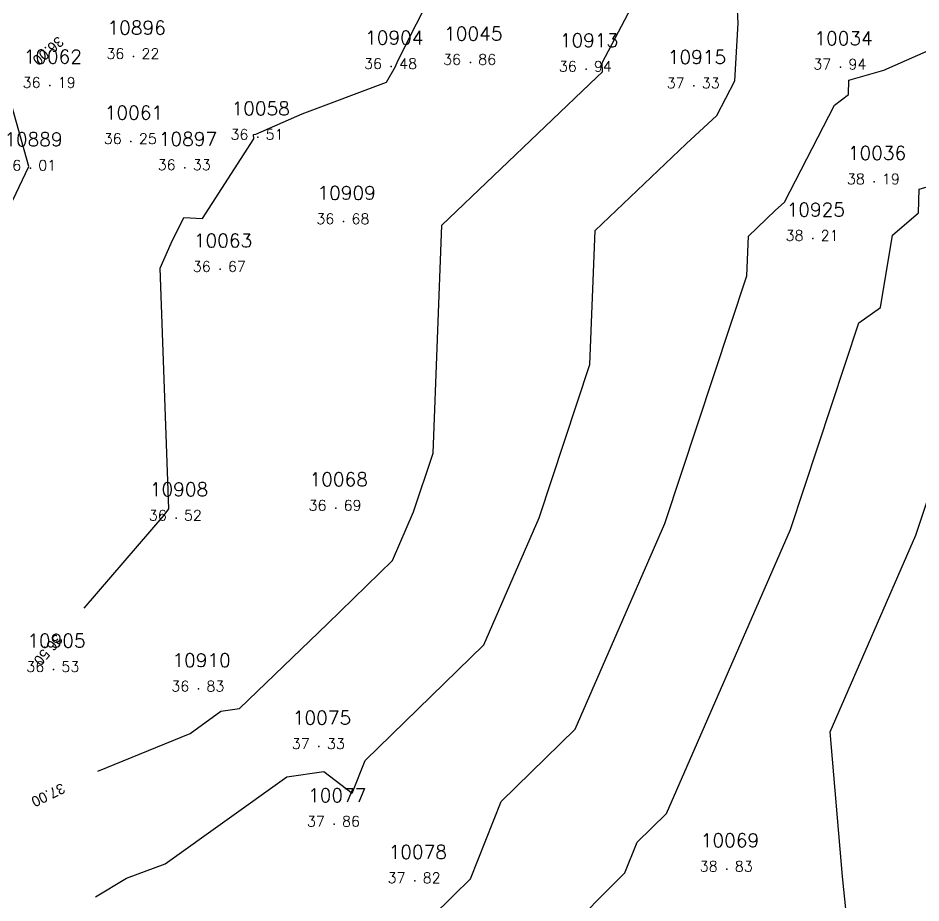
# Model space of a CAD drawing. Header units: millimetres. Extents: x 1412565 to 1412813, y 4931476 to 4931699.
# Drawn here: x 1412707.42 to 1412724.66, y 4931657.83 to 4931674.72 of the extents above; entities that cross this region are included whole.
import ezdxf
from ezdxf.enums import TextEntityAlignment as Align

# ---------------------------------------------------------------- set-up
doc = ezdxf.new("R2010")
doc.units = ezdxf.units.MM
for name, color, linetype in [('CIVIL', 50, 'Continuous'), ('CIVIL-DRAW', 80, 'Continuous'), ('CIVIL-NONAME', 130, 'Continuous'), ('CIVIL-TEXT', 240, 'Continuous'), ('CIVIL-Z', 50, 'Continuous'), ('Tcontours1', 7, 'Continuous'), ('Tcontours2', 7, 'Continuous')]:
    doc.layers.add(name, color=color, linetype=linetype)
doc.styles.add('CIVILCADMAIN', font='TXT.SHX')
doc.styles.add('MAVAT_HebTXT', font='hebtxt.shx')
doc.styles.get("Standard").update_dxf_attribs({"font": 'arial.ttf'})

# ---------------------------------------------------------------- blocks, each defined once
blk = doc.blocks.new('CIVIL-ZZ')
at = {"layer": 'CIVIL-DRAW'}
blk.add_point((0, 0), dxfattribs=at)
at = {"layer": 'CIVIL-NONAME'}
blk.add_attdef('NAME', text='', height=1.8, dxfattribs=at).set_placement((0, 2.1), align=Align.CENTER)
at = {"layer": 'CIVIL-TEXT', "flags": 8}
blk.add_attdef('TEXT', text='', height=2, dxfattribs=at).set_placement((0.2, -3.3), align=Align.CENTER)
at = {"layer": 'CIVIL-Z'}
blk.add_attdef('Z1', text='', height=1.6, dxfattribs=at).set_placement((-0.75, -0.225), align=Align.RIGHT)
blk.add_attdef('Z2', (0.75, -0.225), '', height=1.6, dxfattribs=at)

msp = doc.modelspace()

# ---------------------------------------------------------------- linework, layer by layer
at = {"layer": 'Tcontours1'}
for points, elevation in [([(1412709.036, 4931654.921), (1412710.288, 4931655.129), (1412710.938, 4931654.986), (1412712.578, 4931655.56), (1412713.703, 4931657.384), (1412714.46, 4931656.614), (1412715.308, 4931657.542), (1412715.739, 4931657.966), (1412716.062, 4931658.289), (1412716.65, 4931659.765), (1412718.063, 4931661.142), (1412719.773, 4931665.067), (1412721.341, 4931669.798), (1412721.37, 4931670.554), (1412721.884, 4931671.044), (1412722.058, 4931671.204), (1412723.012, 4931673.053), (1412723.284, 4931673.254), (1412723.291, 4931673.531), (1412723.954, 4931673.722), (1412731.735, 4931677.159)], 38), ([(1412708.944, 4931660.344), (1412710.709, 4931661.063), (1412711.297, 4931661.484), (1412711.652, 4931661.536), (1412713.335, 4931663.156), (1412714.572, 4931664.362), (1412714.977, 4931665.291), (1412715.348, 4931666.41), (1412715.514, 4931670.763), (1412718.475, 4931673.587), (1412718.587, 4931673.691), (1412718.58, 4931673.861), (1412720.06, 4931676.682)], 37), ([(1412707.323, 4931671.24), (1412707.632, 4931671.885), (1412707.203, 4931673.404)], 36), ([(1412709.042, 4931650.025), (1412709.889, 4931649.921), (1412710.668, 4931649.95), (1412710.932, 4931649.885), (1412712.571, 4931650.772), (1412713.323, 4931651.323), (1412714.372, 4931651.921), (1412715.366, 4931652.09), (1412717.272, 4931651.885), (1412717.796, 4931652.117), (1412718.245, 4931651.514), (1412718.497, 4931651.685), (1412720.87, 4931653.851), (1412721.376, 4931654.162), (1412721.608, 4931654.453), (1412721.344, 4931655.684), (1412720.929, 4931656.673), (1412721.463, 4931657.162), (1412723.283, 4931657.215), (1412723.165, 4931658.33), (1412722.934, 4931661.09), (1412724.569, 4931664.844), (1412724.993, 4931666.123)], 39)]:
    msp.add_lwpolyline(points, dxfattribs=dict(at, elevation=elevation))
at = {"layer": 'Tcontours2'}
for points, elevation in [([(1412708.684, 4931663.451), (1412710.211, 4931665.23), (1412710.3, 4931665.35), (1412710.139, 4931669.945), (1412710.348, 4931670.417), (1412710.592, 4931670.908), (1412710.945, 4931670.89), (1412711.923, 4931672.408), (1412711.918, 4931672.493), (1412711.962, 4931672.503), (1412712.85, 4931672.89), (1412714.459, 4931673.494), (1412714.629, 4931673.794), (1412714.676, 4931673.898), (1412715.738, 4931676.01)], 36.5), ([(1412708.899, 4931657.943), (1412709.494, 4931658.301), (1412710.234, 4931658.574), (1412712.555, 4931660.232), (1412713.263, 4931660.335), (1412713.805, 4931659.922), (1412714.053, 4931660.545), (1412716.317, 4931662.752), (1412717.375, 4931665.179), (1412718.345, 4931668.104), (1412718.442, 4931670.658), (1412720.179, 4931672.316), (1412720.769, 4931672.858), (1412721.11, 4931673.52), (1412721.172, 4931674.618), (1412721.162, 4931674.869)], 37.5), ([(1412709.009, 4931652.8), (1412709.464, 4931652.9), (1412711.594, 4931652.432), (1412711.751, 4931652.487), (1412714.138, 4931653.849), (1412716.595, 4931654.266), (1412716.633, 4931654.262), (1412716.677, 4931654.282), (1412716.692, 4931654.372), (1412716.519, 4931655.924), (1412717.792, 4931657.178), (1412719.013, 4931658.398), (1412719.246, 4931658.985), (1412719.808, 4931659.532), (1412722.171, 4931664.955), (1412723.478, 4931668.9), (1412723.89, 4931669.19), (1412724.121, 4931670.575), (1412724.621, 4931671), (1412724.633, 4931671.452), (1412730.817, 4931673.242)], 38.5)]:
    msp.add_lwpolyline(points, dxfattribs=dict(at, elevation=elevation))

# ---------------------------------------------------------------- block references
at = {"layer": 'CIVIL'}
ref = msp.add_blockref('CIVIL-ZZ', (1412709.63, 4931673.98, 36.22), dxfattribs=dict(at, xscale=0.2, yscale=0.2))
ref.add_attrib('Z2', '22', (1412709.78, 4931673.935), dxfattribs={"layer": 'CIVIL-Z', "height": 0.2, "style": 'CIVILCADMAIN'})
ref.add_attrib('Z1', '36', (1412709.11, 4931673.935), dxfattribs={"layer": 'CIVIL-Z', "height": 0.2, "style": 'CIVILCADMAIN'})
ref.add_attrib('NAME', '10896', (1412709.13, 4931674.4), dxfattribs={"layer": 'CIVIL-NONAME', "height": 0.26, "style": 'CIVILCADMAIN'})
ref = msp.add_blockref('CIVIL-ZZ', (1412714.55, 4931673.79, 36.48), dxfattribs=dict(at, xscale=0.2, yscale=0.2))
ref.add_attrib('Z2', '48', (1412714.7, 4931673.745), dxfattribs={"layer": 'CIVIL-Z', "height": 0.2, "style": 'CIVILCADMAIN'})
ref.add_attrib('Z1', '36', (1412714.03, 4931673.745), dxfattribs={"layer": 'CIVIL-Z', "height": 0.2, "style": 'CIVILCADMAIN'})
ref.add_attrib('NAME', '10904', (1412714.05, 4931674.21), dxfattribs={"layer": 'CIVIL-NONAME', "height": 0.26, "style": 'CIVILCADMAIN'})
ref = msp.add_blockref('CIVIL-ZZ', (1412716.06, 4931673.87, 36.86), dxfattribs=dict(at, xscale=0.2, yscale=0.2))
ref.add_attrib('Z2', '86', (1412716.21, 4931673.825), dxfattribs={"layer": 'CIVIL-Z', "height": 0.2, "style": 'CIVILCADMAIN'})
ref.add_attrib('Z1', '36', (1412715.54, 4931673.825), dxfattribs={"layer": 'CIVIL-Z', "height": 0.2, "style": 'CIVILCADMAIN'})
ref.add_attrib('NAME', '10045', (1412715.56, 4931674.29), dxfattribs={"layer": 'CIVIL-NONAME', "height": 0.26, "style": 'CIVILCADMAIN'})
ref = msp.add_blockref('CIVIL-ZZ', (1412723.13, 4931673.78, 37.94), dxfattribs=dict(at, xscale=0.2, yscale=0.2))
ref.add_attrib('Z2', '94', (1412723.28, 4931673.735), dxfattribs={"layer": 'CIVIL-Z', "height": 0.2, "style": 'CIVILCADMAIN'})
ref.add_attrib('Z1', '37', (1412722.61, 4931673.735), dxfattribs={"layer": 'CIVIL-Z', "height": 0.2, "style": 'CIVILCADMAIN'})
ref.add_attrib('NAME', '10034', (1412722.63, 4931674.2), dxfattribs={"layer": 'CIVIL-NONAME', "height": 0.26, "style": 'CIVILCADMAIN'})
ref = msp.add_blockref('CIVIL-ZZ', (1412718.27, 4931673.74, 36.94), dxfattribs=dict(at, xscale=0.2, yscale=0.2))
ref.add_attrib('Z2', '94', (1412718.42, 4931673.695), dxfattribs={"layer": 'CIVIL-Z', "height": 0.2, "style": 'CIVILCADMAIN'})
ref.add_attrib('Z1', '36', (1412717.75, 4931673.695), dxfattribs={"layer": 'CIVIL-Z', "height": 0.2, "style": 'CIVILCADMAIN'})
ref.add_attrib('NAME', '10913', (1412717.77, 4931674.16), dxfattribs={"layer": 'CIVIL-NONAME', "height": 0.26, "style": 'CIVILCADMAIN'})
ref = msp.add_blockref('CIVIL-ZZ', (1412708.03, 4931673.43, 36.19), dxfattribs=dict(at, xscale=0.2, yscale=0.2))
ref.add_attrib('Z2', '19', (1412708.18, 4931673.385), dxfattribs={"layer": 'CIVIL-Z', "height": 0.2, "style": 'CIVILCADMAIN'})
ref.add_attrib('Z1', '36', (1412707.51, 4931673.385), dxfattribs={"layer": 'CIVIL-Z', "height": 0.2, "style": 'CIVILCADMAIN'})
ref.add_attrib('NAME', '10062', (1412707.53, 4931673.85), dxfattribs={"layer": 'CIVIL-NONAME', "height": 0.26, "style": 'CIVILCADMAIN'})
ref = msp.add_blockref('CIVIL-ZZ', (1412720.33, 4931673.42, 37.33), dxfattribs=dict(at, xscale=0.2, yscale=0.2))
ref.add_attrib('Z2', '33', (1412720.48, 4931673.375), dxfattribs={"layer": 'CIVIL-Z', "height": 0.2, "style": 'CIVILCADMAIN'})
ref.add_attrib('Z1', '37', (1412719.81, 4931673.375), dxfattribs={"layer": 'CIVIL-Z', "height": 0.2, "style": 'CIVILCADMAIN'})
ref.add_attrib('NAME', '10915', (1412719.83, 4931673.84), dxfattribs={"layer": 'CIVIL-NONAME', "height": 0.26, "style": 'CIVILCADMAIN'})
ref = msp.add_blockref('CIVIL-ZZ', (1412712, 4931672.44, 36.51), dxfattribs=dict(at, xscale=0.2, yscale=0.2))
ref.add_attrib('Z2', '51', (1412712.15, 4931672.395), dxfattribs={"layer": 'CIVIL-Z', "height": 0.2, "style": 'CIVILCADMAIN'})
ref.add_attrib('Z1', '36', (1412711.48, 4931672.395), dxfattribs={"layer": 'CIVIL-Z', "height": 0.2, "style": 'CIVILCADMAIN'})
ref.add_attrib('NAME', '10058', (1412711.5, 4931672.86), dxfattribs={"layer": 'CIVIL-NONAME', "height": 0.26, "style": 'CIVILCADMAIN'})
ref = msp.add_blockref('CIVIL-ZZ', (1412709.58, 4931672.36, 36.25), dxfattribs=dict(at, xscale=0.2, yscale=0.2))
ref.add_attrib('Z2', '25', (1412709.73, 4931672.315), dxfattribs={"layer": 'CIVIL-Z', "height": 0.2, "style": 'CIVILCADMAIN'})
ref.add_attrib('Z1', '36', (1412709.06, 4931672.315), dxfattribs={"layer": 'CIVIL-Z', "height": 0.2, "style": 'CIVILCADMAIN'})
ref.add_attrib('NAME', '10061', (1412709.08, 4931672.78), dxfattribs={"layer": 'CIVIL-NONAME', "height": 0.26, "style": 'CIVILCADMAIN'})
ref = msp.add_blockref('CIVIL-ZZ', (1412710.61, 4931671.86, 36.33), dxfattribs=dict(at, xscale=0.2, yscale=0.2))
ref.add_attrib('Z2', '33', (1412710.76, 4931671.815), dxfattribs={"layer": 'CIVIL-Z', "height": 0.2, "style": 'CIVILCADMAIN'})
ref.add_attrib('Z1', '36', (1412710.09, 4931671.815), dxfattribs={"layer": 'CIVIL-Z', "height": 0.2, "style": 'CIVILCADMAIN'})
ref.add_attrib('NAME', '10897', (1412710.11, 4931672.28), dxfattribs={"layer": 'CIVIL-NONAME', "height": 0.26, "style": 'CIVILCADMAIN'})
ref = msp.add_blockref('CIVIL-ZZ', (1412707.66, 4931671.85, 36.01), dxfattribs=dict(at, xscale=0.2, yscale=0.2))
ref.add_attrib('Z2', '01', (1412707.81, 4931671.805), dxfattribs={"layer": 'CIVIL-Z', "height": 0.2, "style": 'CIVILCADMAIN'})
ref.add_attrib('Z1', '36', (1412707.14, 4931671.805), dxfattribs={"layer": 'CIVIL-Z', "height": 0.2, "style": 'CIVILCADMAIN'})
ref.add_attrib('NAME', '10889', (1412707.16, 4931672.27), dxfattribs={"layer": 'CIVIL-NONAME', "height": 0.26, "style": 'CIVILCADMAIN'})
ref = msp.add_blockref('CIVIL-ZZ', (1412723.77, 4931671.59, 38.19), dxfattribs=dict(at, xscale=0.2, yscale=0.2))
ref.add_attrib('Z2', '19', (1412723.92, 4931671.545), dxfattribs={"layer": 'CIVIL-Z', "height": 0.2, "style": 'CIVILCADMAIN'})
ref.add_attrib('Z1', '38', (1412723.25, 4931671.545), dxfattribs={"layer": 'CIVIL-Z', "height": 0.2, "style": 'CIVILCADMAIN'})
ref.add_attrib('NAME', '10036', (1412723.27, 4931672.01), dxfattribs={"layer": 'CIVIL-NONAME', "height": 0.26, "style": 'CIVILCADMAIN'})
ref = msp.add_blockref('CIVIL-ZZ', (1412713.64, 4931670.83, 36.68), dxfattribs=dict(at, xscale=0.2, yscale=0.2))
ref.add_attrib('Z2', '68', (1412713.79, 4931670.785), dxfattribs={"layer": 'CIVIL-Z', "height": 0.2, "style": 'CIVILCADMAIN'})
ref.add_attrib('Z1', '36', (1412713.12, 4931670.785), dxfattribs={"layer": 'CIVIL-Z', "height": 0.2, "style": 'CIVILCADMAIN'})
ref.add_attrib('NAME', '10909', (1412713.14, 4931671.25), dxfattribs={"layer": 'CIVIL-NONAME', "height": 0.26, "style": 'CIVILCADMAIN'})
ref = msp.add_blockref('CIVIL-ZZ', (1412722.6, 4931670.51, 38.21), dxfattribs=dict(at, xscale=0.2, yscale=0.2))
ref.add_attrib('Z2', '21', (1412722.75, 4931670.465), dxfattribs={"layer": 'CIVIL-Z', "height": 0.2, "style": 'CIVILCADMAIN'})
ref.add_attrib('Z1', '38', (1412722.08, 4931670.465), dxfattribs={"layer": 'CIVIL-Z', "height": 0.2, "style": 'CIVILCADMAIN'})
ref.add_attrib('NAME', '10925', (1412722.1, 4931670.93), dxfattribs={"layer": 'CIVIL-NONAME', "height": 0.26, "style": 'CIVILCADMAIN'})
ref = msp.add_blockref('CIVIL-ZZ', (1412711.28, 4931669.92, 36.67), dxfattribs=dict(at, xscale=0.2, yscale=0.2))
ref.add_attrib('Z2', '67', (1412711.43, 4931669.875), dxfattribs={"layer": 'CIVIL-Z', "height": 0.2, "style": 'CIVILCADMAIN'})
ref.add_attrib('Z1', '36', (1412710.76, 4931669.875), dxfattribs={"layer": 'CIVIL-Z', "height": 0.2, "style": 'CIVILCADMAIN'})
ref.add_attrib('NAME', '10063', (1412710.78, 4931670.34), dxfattribs={"layer": 'CIVIL-NONAME', "height": 0.26, "style": 'CIVILCADMAIN'})
ref = msp.add_blockref('CIVIL-ZZ', (1412713.49, 4931665.36, 36.69), dxfattribs=dict(at, xscale=0.2, yscale=0.2))
ref.add_attrib('Z2', '69', (1412713.64, 4931665.315), dxfattribs={"layer": 'CIVIL-Z', "height": 0.2, "style": 'CIVILCADMAIN'})
ref.add_attrib('Z1', '36', (1412712.97, 4931665.315), dxfattribs={"layer": 'CIVIL-Z', "height": 0.2, "style": 'CIVILCADMAIN'})
ref.add_attrib('NAME', '10068', (1412712.99, 4931665.78), dxfattribs={"layer": 'CIVIL-NONAME', "height": 0.26, "style": 'CIVILCADMAIN'})
ref = msp.add_blockref('CIVIL-ZZ', (1412710.44, 4931665.17, 36.52), dxfattribs=dict(at, xscale=0.2, yscale=0.2))
ref.add_attrib('Z2', '52', (1412710.59, 4931665.125), dxfattribs={"layer": 'CIVIL-Z', "height": 0.2, "style": 'CIVILCADMAIN'})
ref.add_attrib('Z1', '36', (1412709.92, 4931665.125), dxfattribs={"layer": 'CIVIL-Z', "height": 0.2, "style": 'CIVILCADMAIN'})
ref.add_attrib('NAME', '10908', (1412709.94, 4931665.59), dxfattribs={"layer": 'CIVIL-NONAME', "height": 0.26, "style": 'CIVILCADMAIN'})
ref = msp.add_blockref('CIVIL-ZZ', (1412708.1, 4931662.28, 36.53), dxfattribs=dict(at, xscale=0.2, yscale=0.2))
ref.add_attrib('Z2', '53', (1412708.25, 4931662.235), dxfattribs={"layer": 'CIVIL-Z', "height": 0.2, "style": 'CIVILCADMAIN'})
ref.add_attrib('Z1', '36', (1412707.58, 4931662.235), dxfattribs={"layer": 'CIVIL-Z', "height": 0.2, "style": 'CIVILCADMAIN'})
ref.add_attrib('NAME', '10905', (1412707.6, 4931662.7), dxfattribs={"layer": 'CIVIL-NONAME', "height": 0.26, "style": 'CIVILCADMAIN'})
ref = msp.add_blockref('CIVIL-ZZ', (1412710.87, 4931661.91, 36.83), dxfattribs=dict(at, xscale=0.2, yscale=0.2))
ref.add_attrib('Z2', '83', (1412711.02, 4931661.865), dxfattribs={"layer": 'CIVIL-Z', "height": 0.2, "style": 'CIVILCADMAIN'})
ref.add_attrib('Z1', '36', (1412710.35, 4931661.865), dxfattribs={"layer": 'CIVIL-Z', "height": 0.2, "style": 'CIVILCADMAIN'})
ref.add_attrib('NAME', '10910', (1412710.37, 4931662.33), dxfattribs={"layer": 'CIVIL-NONAME', "height": 0.26, "style": 'CIVILCADMAIN'})
ref = msp.add_blockref('CIVIL-ZZ', (1412713.17, 4931660.81, 37.33), dxfattribs=dict(at, xscale=0.2, yscale=0.2))
ref.add_attrib('Z2', '33', (1412713.32, 4931660.765), dxfattribs={"layer": 'CIVIL-Z', "height": 0.2, "style": 'CIVILCADMAIN'})
ref.add_attrib('Z1', '37', (1412712.65, 4931660.765), dxfattribs={"layer": 'CIVIL-Z', "height": 0.2, "style": 'CIVILCADMAIN'})
ref.add_attrib('NAME', '10075', (1412712.67, 4931661.23), dxfattribs={"layer": 'CIVIL-NONAME', "height": 0.26, "style": 'CIVILCADMAIN'})
ref = msp.add_blockref('CIVIL-ZZ', (1412713.46, 4931659.33, 37.86), dxfattribs=dict(at, xscale=0.2, yscale=0.2))
ref.add_attrib('Z2', '86', (1412713.61, 4931659.285), dxfattribs={"layer": 'CIVIL-Z', "height": 0.2, "style": 'CIVILCADMAIN'})
ref.add_attrib('Z1', '37', (1412712.94, 4931659.285), dxfattribs={"layer": 'CIVIL-Z', "height": 0.2, "style": 'CIVILCADMAIN'})
ref.add_attrib('NAME', '10077', (1412712.96, 4931659.75), dxfattribs={"layer": 'CIVIL-NONAME', "height": 0.26, "style": 'CIVILCADMAIN'})
ref = msp.add_blockref('CIVIL-ZZ', (1412720.96, 4931658.47, 38.83), dxfattribs=dict(at, xscale=0.2, yscale=0.2))
ref.add_attrib('Z2', '83', (1412721.11, 4931658.425), dxfattribs={"layer": 'CIVIL-Z', "height": 0.2, "style": 'CIVILCADMAIN'})
ref.add_attrib('Z1', '38', (1412720.44, 4931658.425), dxfattribs={"layer": 'CIVIL-Z', "height": 0.2, "style": 'CIVILCADMAIN'})
ref.add_attrib('NAME', '10069', (1412720.46, 4931658.89), dxfattribs={"layer": 'CIVIL-NONAME', "height": 0.26, "style": 'CIVILCADMAIN'})
ref = msp.add_blockref('CIVIL-ZZ', (1412715, 4931658.25, 37.82), dxfattribs=dict(at, xscale=0.2, yscale=0.2))
ref.add_attrib('Z2', '82', (1412715.15, 4931658.205), dxfattribs={"layer": 'CIVIL-Z', "height": 0.2, "style": 'CIVILCADMAIN'})
ref.add_attrib('Z1', '37', (1412714.48, 4931658.205), dxfattribs={"layer": 'CIVIL-Z', "height": 0.2, "style": 'CIVILCADMAIN'})
ref.add_attrib('NAME', '10078', (1412714.5, 4931658.67), dxfattribs={"layer": 'CIVIL-NONAME', "height": 0.26, "style": 'CIVILCADMAIN'})

# ---------------------------------------------------------------- texts
at = {"layer": 'Tcontours1', "style": 'MAVAT_HebTXT'}
for s, rotation, p in [('36.00', 220.6474, (1412708, 4931674.088, 36)), ('37.00', 205.9125, (1412708, 4931659.885, 37))]:
    msp.add_text(s, height=0.2, rotation=rotation, dxfattribs=at).set_placement(p, align=Align.MIDDLE_CENTER)
at = {"layer": 'Tcontours2', "style": 'MAVAT_HebTXT'}
msp.add_text('36.50', height=0.2, rotation=229.3607, dxfattribs=at).set_placement((1412708, 4931662.655, 36.5), align=Align.MIDDLE_CENTER)

doc.saveas('drawing.dxf')
